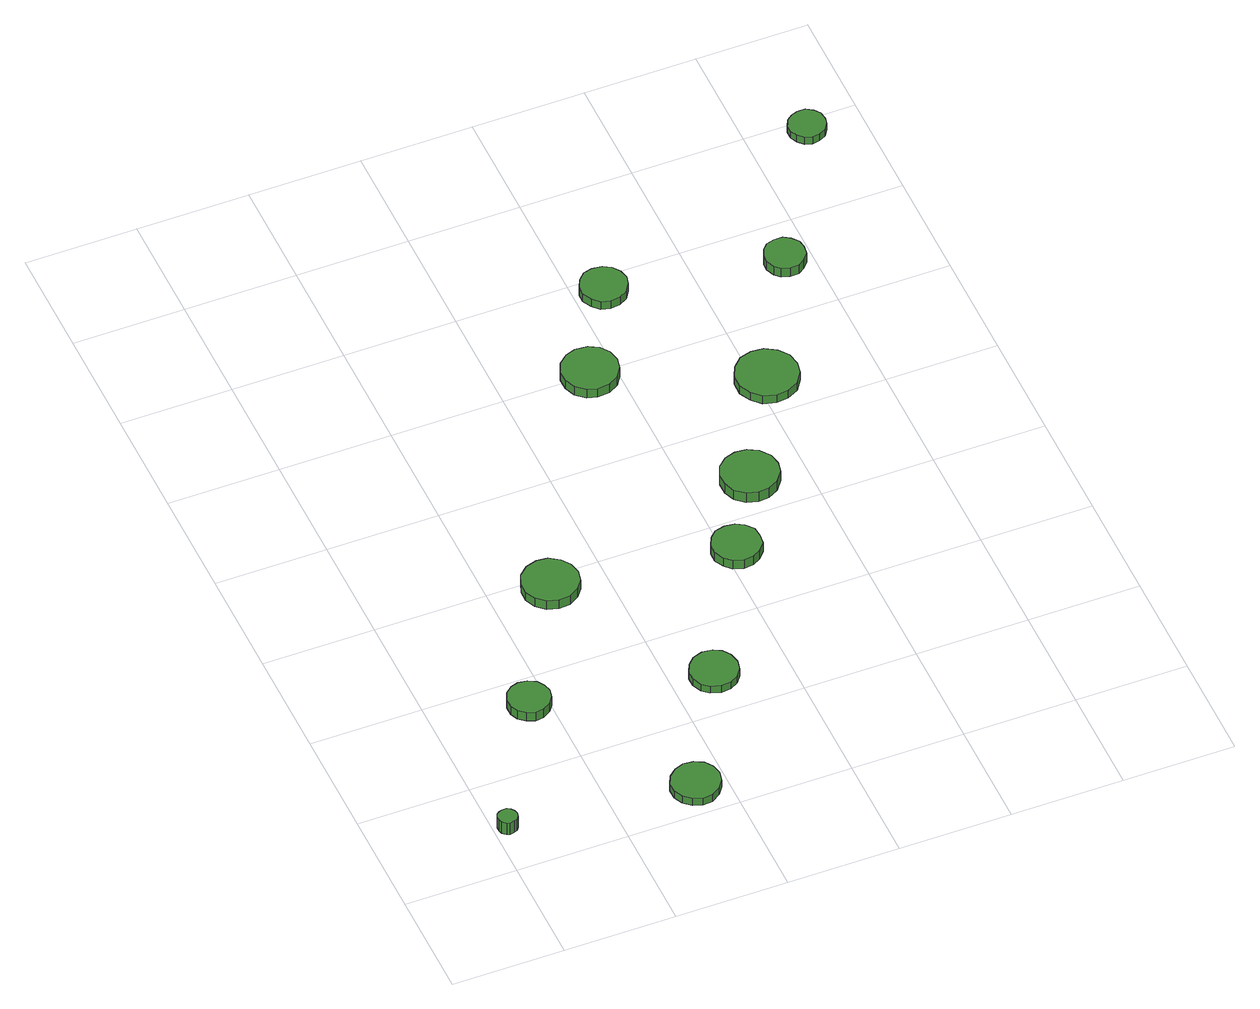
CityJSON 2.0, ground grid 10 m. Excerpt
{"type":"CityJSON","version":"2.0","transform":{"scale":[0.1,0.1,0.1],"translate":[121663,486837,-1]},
"CityObjects":{
"tree1":{"type":"SolitaryVegetationObject","attributes":{"function":"something"},"geometry":[{"type":"MultiSurface","lod":"1","boundaries":[[[0,1,2,3,4,5,6,7,8,9,10,11,12,13,14]],[[15,16,17,18,19,20,21,22,23,24,25,26,27,28,29]],[[0,29,28,1]],[[1,28,27,2]],[[2,27,26,3]],[[3,26,25,4]],[[4,25,24,5]],[[5,24,23,6]],[[6,23,22,7]],[[7,22,21,8]],[[8,21,20,9]],[[9,20,19,10]],[[10,19,18,11]],[[11,18,17,12]],[[12,17,16,13]],[[13,16,15,14]],[[14,15,29,0]]]}]},
"tree2":{"type":"SolitaryVegetationObject","attributes":{"function":"something"},"geometry":[{"type":"MultiSurface","lod":"1","boundaries":[[[30,31,32,33,34,35,36,37,38,39,40,41,42,43,44]],[[45,46,47,48,49,50,51,52,53,54,55,56,57,58,59]],[[30,59,58,31]],[[31,58,57,32]],[[32,57,56,33]],[[33,56,55,34]],[[34,55,54,35]],[[35,54,53,36]],[[36,53,52,37]],[[37,52,51,38]],[[38,51,50,39]],[[39,50,49,40]],[[40,49,48,41]],[[41,48,47,42]],[[42,47,46,43]],[[43,46,45,44]],[[44,45,59,30]]]}]},
"tree3":{"type":"SolitaryVegetationObject","attributes":{"function":"something"},"geometry":[{"type":"MultiSurface","lod":"1","boundaries":[[[60,61,62,63,64,65,66,67,68,69,70,71,72,73,74]],[[75,76,77,78,79,80,81,82,83,84,85,86,87,88,89]],[[60,89,88,61]],[[61,88,87,62]],[[62,87,86,63]],[[63,86,85,64]],[[64,85,84,65]],[[65,84,83,66]],[[66,83,82,67]],[[67,82,81,68]],[[68,81,80,69]],[[69,80,79,70]],[[70,79,78,71]],[[71,78,77,72]],[[72,77,76,73]],[[73,76,75,74]],[[74,75,89,60]]]}]},
"tree4":{"type":"SolitaryVegetationObject","attributes":{"function":"something"},"geometry":[{"type":"MultiSurface","lod":"1","boundaries":[[[90,91,92,93,94,95,96,97,98,99,100,101,102,103,104]],[[105,106,107,108,109,110,111,112,113,114,115,116,117,118,119]],[[90,119,118,91]],[[91,118,117,92]],[[92,117,116,93]],[[93,116,115,94]],[[94,115,114,95]],[[95,114,113,96]],[[96,113,112,97]],[[97,112,111,98]],[[98,111,110,99]],[[99,110,109,100]],[[100,109,108,101]],[[101,108,107,102]],[[102,107,106,103]],[[103,106,105,104]],[[104,105,119,90]]]}]},
"tree5":{"type":"SolitaryVegetationObject","attributes":{"function":"something"},"geometry":[{"type":"MultiSurface","lod":"1","boundaries":[[[120,121,122,123,124,125,126,127,128,129,130,131,132,133,134]],[[135,136,137,138,139,140,141,142,143,144,145,146,147,148,149]],[[120,149,148,121]],[[121,148,147,122]],[[122,147,146,123]],[[123,146,145,124]],[[124,145,144,125]],[[125,144,143,126]],[[126,143,142,127]],[[127,142,141,128]],[[128,141,140,129]],[[129,140,139,130]],[[130,139,138,131]],[[131,138,137,132]],[[132,137,136,133]],[[133,136,135,134]],[[134,135,149,120]]]}]},
"tree6":{"type":"SolitaryVegetationObject","attributes":{"function":"something"},"geometry":[{"type":"MultiSurface","lod":"1","boundaries":[[[150,151,152,153,154,155,156,157,158,159,160,161,162,163,164]],[[165,166,167,168,169,170,171,172,173,174,175,176,177,178,179]],[[150,179,178,151]],[[151,178,177,152]],[[152,177,176,153]],[[153,176,175,154]],[[154,175,174,155]],[[155,174,173,156]],[[156,173,172,157]],[[157,172,171,158]],[[158,171,170,159]],[[159,170,169,160]],[[160,169,168,161]],[[161,168,167,162]],[[162,167,166,163]],[[163,166,165,164]],[[164,165,179,150]]]}]},
"tree7":{"type":"SolitaryVegetationObject","attributes":{"function":"something"},"geometry":[{"type":"MultiSurface","lod":"1","boundaries":[[[180,181,182,183,184,185,186,187,188,189,190,191,192,193,194]],[[195,196,197,198,199,200,201,202,203,204,205,206,207,208,209]],[[180,209,208,181]],[[181,208,207,182]],[[182,207,206,183]],[[183,206,205,184]],[[184,205,204,185]],[[185,204,203,186]],[[186,203,202,187]],[[187,202,201,188]],[[188,201,200,189]],[[189,200,199,190]],[[190,199,198,191]],[[191,198,197,192]],[[192,197,196,193]],[[193,196,195,194]],[[194,195,209,180]]]}]},
"tree8":{"type":"SolitaryVegetationObject","attributes":{"function":"something"},"geometry":[{"type":"MultiSurface","lod":"1","boundaries":[[[210,211,212,213,214,215,216,217,218,219,220,221,222,223,224]],[[225,226,227,228,229,230,231,232,233,234,235,236,237,238,239]],[[210,239,238,211]],[[211,238,237,212]],[[212,237,236,213]],[[213,236,235,214]],[[214,235,234,215]],[[215,234,233,216]],[[216,233,232,217]],[[217,232,231,218]],[[218,231,230,219]],[[219,230,229,220]],[[220,229,228,221]],[[221,228,227,222]],[[222,227,226,223]],[[223,226,225,224]],[[224,225,239,210]]]}]},
"tree9":{"type":"SolitaryVegetationObject","attributes":{"function":"something"},"geometry":[{"type":"MultiSurface","lod":"1","boundaries":[[[240,241,242,243,244,245,246,247,248,249,250,251,252,253,254]],[[255,256,257,258,259,260,261,262,263,264,265,266,267,268,269]],[[240,269,268,241]],[[241,268,267,242]],[[242,267,266,243]],[[243,266,265,244]],[[244,265,264,245]],[[245,264,263,246]],[[246,263,262,247]],[[247,262,261,248]],[[248,261,260,249]],[[249,260,259,250]],[[250,259,258,251]],[[251,258,257,252]],[[252,257,256,253]],[[253,256,255,254]],[[254,255,269,240]]]}]},
"tree10":{"type":"SolitaryVegetationObject","attributes":{"function":"something"},"geometry":[{"type":"MultiSurface","lod":"1","boundaries":[[[270,271,272,273,274,275,276,277,278,279,280,281,282,283,284]],[[285,286,287,288,289,290,291,292,293,294,295,296,297,298,299]],[[270,299,298,271]],[[271,298,297,272]],[[272,297,296,273]],[[273,296,295,274]],[[274,295,294,275]],[[275,294,293,276]],[[276,293,292,277]],[[277,292,291,278]],[[278,291,290,279]],[[279,290,289,280]],[[280,289,288,281]],[[281,288,287,282]],[[282,287,286,283]],[[283,286,285,284]],[[284,285,299,270]]]}]},
"tree11":{"type":"SolitaryVegetationObject","attributes":{"function":"something"},"geometry":[{"type":"MultiSurface","lod":"1","boundaries":[[[300,301,302,303,304,305,306,307,308,309,310,311,312,313,314]],[[315,316,317,318,319,320,321,322,323,324,325,326,327,328,329]],[[300,329,328,301]],[[301,328,327,302]],[[302,327,326,303]],[[303,326,325,304]],[[304,325,324,305]],[[305,324,323,306]],[[306,323,322,307]],[[307,322,321,308]],[[308,321,320,309]],[[309,320,319,310]],[[310,319,318,311]],[[311,318,317,312]],[[312,317,316,313]],[[313,316,315,314]],[[314,315,329,300]]]}]},
"tree12":{"type":"SolitaryVegetationObject","attributes":{"function":"something"},"geometry":[{"type":"MultiSurface","lod":"1","boundaries":[[[330,331,332,333,334,335,336,337,338,339,340,341,342,343,344]],[[345,346,347,348,349,350,351,352,353,354,355,356,357,358,359]],[[330,359,358,331]],[[331,358,357,332]],[[332,357,356,333]],[[333,356,355,334]],[[334,355,354,335]],[[335,354,353,336]],[[336,353,352,337]],[[337,352,351,338]],[[338,351,350,339]],[[339,350,349,340]],[[340,349,348,341]],[[341,348,347,342]],[[342,347,346,343]],[[343,346,345,344]],[[344,345,359,330]]]}]}
},
"vertices":[
[21,48,20],[20,51,20],[18,54,20],[15,56,20],[11,56,20],[8,55,20],[5,53,20],[4,50,20],[4,46,20],[5,43,20],[8,40,20],[11,39,20],[15,40,20],[18,41,20],[20,44,20],[20,44,7],[18,41,7],[15,40,7],[11,39,7],[8,40,7],[5,43,7],[4,46,7],[4,50,7],[5,53,7],[8,55,7],[11,56,7],[15,56,7],[18,54,7],[20,51,7],[21,48,7],
[102,170,17],[100,177,17],[96,183,17],[89,187,17],[81,188,17],[74,186,17],[68,181,17],[65,174,17],[65,166,17],[68,159,17],[74,154,17],[81,151,17],[89,152,17],[96,156,17],[100,162,17],[100,162,7],[96,156,7],[89,152,7],[81,151,7],[74,154,7],[68,159,7],[65,166,7],[65,174,7],[68,181,7],[74,186,7],[81,188,7],[89,187,7],[96,183,7],[100,177,7],[102,170,7],
[194,29,16],[192,38,16],[187,45,16],[179,49,16],[170,50,16],[162,47,16],[155,41,16],[151,33,16],[151,24,16],[155,16,16],[162,10,16],[170,7,16],[179,8,16],[187,13,16],[192,20,16],[192,20,8],[187,13,8],[179,8,8],[170,7,8],[162,10,8],[155,16,8],[151,24,8],[151,33,8],[155,41,8],[162,47,8],[170,50,8],[179,49,8],[187,45,8],[192,38,8],[194,29,8],
[177,287,16],[175,297,16],[169,305,16],[160,311,16],[150,312,16],[140,309,16],[132,302,16],[128,292,16],[128,282,16],[132,273,16],[140,266,16],[150,263,16],[160,264,16],[169,269,16],[175,277,16],[175,277,6],[169,269,6],[160,264,6],[150,263,6],[140,266,6],[132,273,6],[128,282,6],[128,292,6],[132,302,6],[140,309,6],[150,312,6],[160,311,6],[169,305,6],[175,297,6],[177,287,6],
[258,142,15],[256,151,15],[251,158,15],[244,162,15],[235,163,15],[226,160,15],[220,154,15],[216,146,15],[216,138,15],[220,129,15],[226,124,15],[235,121,15],[244,122,15],[251,126,15],[256,133,15],[256,133,7],[251,126,7],[244,122,7],[235,121,7],[226,124,7],[220,129,7],[216,138,7],[216,146,7],[220,154,7],[226,160,7],[235,163,7],[244,162,7],[251,158,7],[256,151,7],[258,142,7],
[331,267,16],[330,276,16],[324,283,16],[317,287,16],[308,288,16],[299,286,16],[293,280,16],[289,272,16],[289,263,16],[293,255,16],[299,249,16],[308,246,16],[317,247,16],[324,251,16],[330,258,16],[330,258,6],[324,251,6],[317,247,6],[308,246,6],[299,249,6],[293,255,6],[289,263,6],[289,272,6],[293,280,6],[299,286,6],[308,288,6],[317,287,6],[324,283,6],[330,276,6],[331,267,6],
[302,499,16],[300,509,16],[294,517,16],[285,522,16],[274,523,16],[265,520,16],[257,513,16],[253,504,16],[253,494,16],[257,484,16],[265,477,16],[274,474,16],[285,475,16],[294,480,16],[300,489,16],[300,489,6],[294,480,6],[285,475,6],[274,474,6],[265,477,6],[257,484,6],[253,494,6],[253,504,6],[257,513,6],[265,520,6],[274,523,6],[285,522,6],[294,517,6],[300,509,6],[302,499,6],
[377,337,17],[375,347,17],[368,356,17],[359,361,17],[349,362,17],[339,359,17],[331,352,17],[327,342,17],[327,332,17],[331,322,17],[339,315,17],[349,312,17],[359,313,17],[368,318,17],[375,327,17],[375,327,6],[368,318,6],[359,313,6],[349,312,6],[339,315,6],[331,322,6],[327,332,6],[327,342,6],[331,352,6],[339,359,6],[349,362,6],[359,361,6],[368,356,6],[375,347,6],[377,337,6],
[346,583,16],[344,591,16],[339,598,16],[332,602,16],[323,603,16],[315,601,16],[309,595,16],[305,587,16],[305,579,16],[309,571,16],[315,565,16],[323,563,16],[332,564,16],[339,568,16],[344,575,16],[344,575,7],[339,568,7],[332,564,7],[323,563,7],[315,565,7],[309,571,7],[305,579,7],[305,587,7],[309,595,7],[315,601,7],[323,603,7],[332,602,7],[339,598,7],[344,591,7],[346,583,7],
[437,438,15],[435,449,15],[428,458,15],[418,464,15],[407,465,15],[396,462,15],[388,454,15],[383,444,15],[383,432,15],[388,422,15],[396,414,15],[407,411,15],[418,412,15],[428,417,15],[435,427,15],[435,427,6],[428,417,6],[418,412,6],[407,411,6],[396,414,6],[388,422,6],[383,432,6],[383,444,6],[388,454,6],[396,462,6],[407,465,6],[418,464,6],[428,458,6],[435,449,6],[437,438,6],
[494,558,16],[493,565,16],[488,571,16],[482,575,16],[474,575,16],[467,573,16],[462,568,16],[459,561,16],[459,554,16],[462,547,16],[467,542,16],[474,540,16],[482,540,16],[488,544,16],[493,550,16],[493,550,6],[488,544,6],[482,540,6],[474,540,6],[467,542,6],[462,547,6],[459,554,6],[459,561,6],[462,568,6],[467,573,6],[474,575,6],[482,575,6],[488,571,6],[493,565,6],[494,558,6],
[568,688,15],[567,695,15],[563,700,15],[557,704,15],[550,704,15],[544,702,15],[539,698,15],[536,692,15],[536,685,15],[539,679,15],[544,674,15],[550,672,15],[557,673,15],[563,676,15],[567,682,15],[567,682,7],[563,676,7],[557,673,7],[550,672,7],[544,674,7],[539,679,7],[536,685,7],[536,692,7],[539,698,7],[544,702,7],[550,704,7],[557,704,7],[563,700,7],[567,695,7],[568,688,7]
]}
